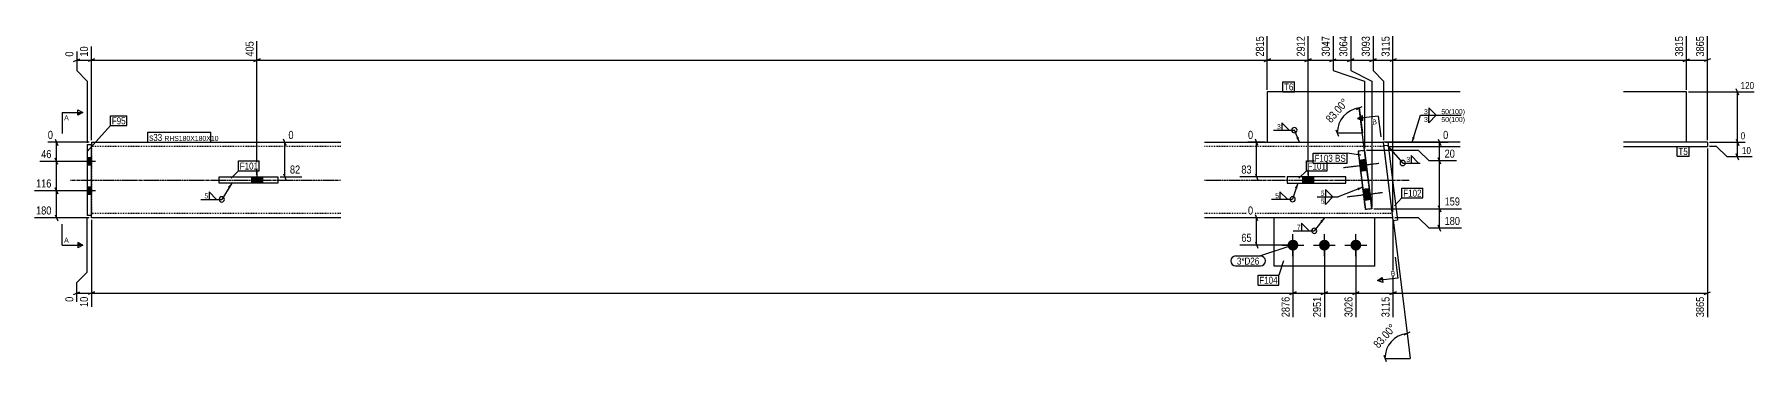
# Model space of a CAD drawing. Header units: millimetres. Extents: x 12 to 36661, y 8 to 829.
# Drawn here: x 12 to 4117, y 12 to 791 of the extents above; entities that cross this region are included whole.
import ezdxf

# ---------------------------------------------------------------- set-up
doc = ezdxf.new("R2010")
doc.units = ezdxf.units.MM
doc.linetypes.add('DXK_LINE_DOT2', pattern=[3.9198, 1.9599, -1.9599])
doc.linetypes.add('DXK_LINE_DOT3', pattern=[5.9187, 2.979, -0.9799, 0.9799, -0.9799])
for name, color, linetype in [('MÅLSÆTNING', 7, 'Continuous'), ('STÅL', 7, 'Continuous'), ('TEKST', 7, 'Continuous')]:
    doc.layers.add(name, color=color, linetype=linetype)
doc.styles.add('Arial', font='ARIAL.TTF', dxfattribs={"height": 0.2})
doc.styles.add('Arial Narrow', font='ARIALN.TTF', dxfattribs={"height": 0.2})

msp = doc.modelspace()

# ---------------------------------------------------------------- hatches: boundary and pattern name
at = {"layer": 'STÅL', "linetype": 'Continuous'}
for points in [[(147.5, 479.6), (147.5, 497.6), (137.5, 497.6), (137.5, 479.6)], [(147.5, 479.6), (147.5, 497.6), (137.5, 497.6), (137.5, 479.6)], [(3190.5, 467.1), (3187.3, 492.9), (3172.4, 491.1), (3175.6, 465.3)], [(555.5, 451.9), (529.5, 451.9), (529.5, 436.9), (555.5, 436.9)], [(3062.9, 451.8), (3036.9, 451.8), (3036.9, 436.8), (3062.9, 436.8)], [(147.5, 409.6), (147.5, 427.6), (137.5, 427.6), (137.5, 409.6)], [(147.5, 409.6), (147.5, 427.6), (137.5, 427.6), (137.5, 409.6)], [(3199, 397.6), (3195.9, 423.4), (3181, 421.6), (3184.1, 395.8)], [(3013.9, 302.3, -1), (3013.9, 276.3, -1)], [(3088.9, 302.3, -1), (3088.9, 276.3, -1)], [(3163.9, 302.3, -1), (3163.9, 276.3, -1)]]:
    msp.add_hatch(color=96, dxfattribs=at).paths.add_polyline_path(points)
at = {"layer": 'TEKST', "linetype": 'Continuous'}
for color, points in [(30, [(115, 599.2), (115, 605.5), (127.5, 605.5)]), (3, [(3027.3, 547.1), (3029.2, 534.3), (3021.5, 544.7)]), (3, [(3304.7, 545.4), (3298, 534.3), (3298.7, 547.2)]), (3, [(3247.1, 512.9), (3241.2, 524.3), (3251.8, 517)]), (3, [(473, 427.9), (482.2, 436.9), (478.3, 424.6)]), (3, [(3018.5, 425.9), (3025.3, 436.8), (3024.5, 424)]), (3, [(3167.5, 425.7), (3180.3, 427.4), (3169.8, 419.9)]), (3, [(3078.7, 346.5), (3088.9, 354.3), (3083.6, 342.6)]), (30, [(115, 289), (115, 295.2), (127.5, 289)])]:
    msp.add_hatch(color=color, dxfattribs=at).paths.add_polyline_path(points)

# ---------------------------------------------------------------- linework, layer by layer
at = {"layer": 'MÅLSÆTNING', "color": 7, "linetype": 'Continuous'}
for p, q in [((2952.5, 659.3), (2952.5, 787.1)), ((2952.5, 659.3), (2952.5, 787.1)), ((3049.9, 456.8), (3049.9, 787.1)), ((3049.9, 456.8), (3049.9, 787.1)), ((3109.7, 787.1), (3109.7, 704.9)), ((3151.7, 787.1), (3151.7, 704.9)), ((3151.7, 787.1), (3151.7, 704.9)), ((3205.1, 787.1), (3205.1, 704.9)), ((3252.2, 367.5), (3252.2, 787.1)), ((3252.2, 367.5), (3252.2, 787.1)), ((3952.5, 659.3), (3952.5, 787.1)), ((4002.5, 539.3), (4002.5, 787.1)), ((112.5, 750.5), (112.5, 704.9)), ((147.5, 539.3), (147.5, 762.7)), ((147.5, 539.3), (147.5, 762.7)), ((542.5, 456.9), (542.5, 774.9)), ((542.5, 456.9), (542.5, 774.9)), ((105, 726.9), (120, 732.9)), ((112.5, 729.9), (147.5, 729.9)), ((112.5, 704.9), (137.5, 679.9)), ((155, 732.9), (140, 726.9)), ((155, 732.9), (140, 726.9)), ((147.5, 729.9), (542.5, 729.9)), ((550, 732.9), (535, 726.9)), ((535, 726.9), (550, 732.9)), ((542.5, 729.9), (2952.5, 729.9)), ((2960, 732.9), (2945, 726.9)), ((2945, 726.9), (2960, 732.9)), ((2952.5, 729.9), (3049.9, 729.9)), ((3057.4, 732.9), (3042.4, 726.9)), ((3102.2, 726.9), (3117.2, 732.9)), ((3109.7, 729.9), (3151.7, 729.9)), ((3109.7, 704.9), (3184.7, 679.9)), ((3109.7, 704.9), (3184.7, 679.9)), ((3144.2, 726.9), (3159.2, 732.9)), ((3151.7, 704.9), (3201.7, 679.9)), ((3151.7, 704.9), (3201.7, 679.9)), ((3197.6, 726.9), (3212.6, 732.9)), ((3205.1, 729.9), (3252.2, 729.9)), ((3205.1, 704.9), (3230.1, 679.9)), ((3205.1, 704.9), (3230.1, 679.9)), ((3259.7, 732.9), (3244.7, 726.9)), ((3259.7, 732.9), (3244.7, 726.9)), ((3945, 726.9), (3960, 732.9)), ((3952.5, 729.9), (4002.5, 729.9)), ((4010, 732.9), (3995, 726.9)), ((137.5, 679.9), (137.5, 533.3)), ((3184.7, 679.9), (3184.7, 519.7)), ((3184.7, 679.9), (3184.7, 519.7)), ((3201.7, 679.9), (3201.7, 380.8)), ((3201.7, 679.9), (3201.7, 380.8)), ((3230.1, 679.9), (3230.1, 539.3)), ((3230.1, 679.9), (3230.1, 539.3)), ((4077.5, 646.8), (4071.5, 661.8)), ((3165.1, 612.1), (3179.3, 619.8)), ((3192.6, 450.2), (3172.2, 616)), ((3172.2, 616), (3179.5, 556.4)), ((3957.5, 654.3), (4114, 654.3)), ((4074.5, 534.3), (4074.5, 654.3)), ((142.5, 534.3), (43.7, 534.3)), ((61.3, 541.8), (67.3, 526.8)), ((64.3, 488.6), (64.3, 534.3)), ((585.6, 534.3), (629.8, 534.3)), ((612.1, 526.8), (606.1, 541.8)), ((609.1, 451.9), (609.1, 534.3)), ((2947.5, 534.3), (2906.6, 534.3)), ((2930.3, 526.8), (2924.3, 541.8)), ((2927.3, 451.8), (2927.3, 534.3)), ((3116.5, 563.9), (3122.5, 548.9)), ((3119.5, 556.4), (3179.5, 556.4)), ((3235.1, 534.3), (3384.3, 534.3)), ((3360.6, 541.8), (3366.6, 526.8)), ((3363.6, 489.7), (3363.6, 534.3)), ((4007.5, 534.3), (4092.6, 534.3)), ((4007.5, 534.3), (4092.6, 534.3)), ((4071.5, 541.8), (4077.5, 526.8)), ((4071.5, 541.8), (4077.5, 526.8)), ((4074.5, 499.3), (4074.5, 534.3)), ((67.3, 481.1), (61.3, 496.1)), ((67.3, 481.1), (61.3, 496.1)), ((3313.6, 514.7), (3189.7, 514.7)), ((3313.6, 514.7), (3189.7, 514.7)), ((3338.6, 489.7), (3313.6, 514.7)), ((3338.6, 489.7), (3313.6, 514.7)), ((3366.6, 482.2), (3360.6, 497.2)), ((3366.6, 482.2), (3360.6, 497.2)), ((4002.5, 519.3), (4002.5, 117.6)), ((4024.5, 524.3), (4007.5, 524.3)), ((4049.5, 499.3), (4024.5, 524.3)), ((4109.7, 499.3), (4049.5, 499.3)), ((4077.5, 491.8), (4071.5, 506.8)), ((132.5, 488.6), (24.2, 488.6)), ((132.5, 488.6), (24.2, 488.6)), ((597.5, 451.9), (649.2, 451.9)), ((606.1, 459.4), (612.1, 444.4)), ((2994.9, 451.8), (2887.2, 451.8)), ((2924.3, 459.3), (2930.3, 444.3)), ((3403.7, 489.7), (3338.6, 489.7)), ((3403.7, 489.7), (3338.6, 489.7)), ((132.5, 418.6), (12, 418.6)), ((67.3, 411.1), (61.3, 426.1)), ((64.3, 354.3), (64.3, 418.6)), ((3206.7, 375.8), (3415.9, 375.8)), ((3360.6, 383.3), (3366.6, 368.3)), ((3363.6, 329.3), (3363.6, 375.8)), ((142.5, 354.3), (12, 354.3)), ((61.3, 361.8), (67.3, 346.8)), ((137.5, 224.9), (137.5, 355.3)), ((147.5, 349.3), (147.5, 142)), ((147.5, 349.3), (147.5, 142)), ((2963.9, 354.3), (2906.6, 354.3)), ((2930.3, 346.8), (2924.3, 361.8)), ((2927.3, 289.3), (2927.3, 354.3)), ((3252.8, 349.4), (3286, 79.1)), ((3313.6, 354.3), (3257.2, 354.3)), ((3338.6, 329.3), (3313.6, 354.3)), ((3415.9, 329.3), (3338.6, 329.3)), ((3366.6, 321.8), (3360.6, 336.8)), ((3008.9, 289.3), (2887.2, 289.3)), ((2924.3, 296.8), (2930.3, 281.8)), ((3013.9, 284.3), (3013.9, 117.6)), ((3088.9, 284.3), (3088.9, 117.6)), ((3088.9, 284.3), (3088.9, 117.6)), ((3163.9, 284.3), (3163.9, 117.6)), ((3163.9, 284.3), (3163.9, 117.6)), ((112.5, 199.9), (137.5, 224.9)), ((105, 171.9), (120, 177.9)), ((112.5, 154.2), (112.5, 199.9)), ((112.5, 174.9), (147.5, 174.9)), ((155, 177.9), (140, 171.9)), ((155, 177.9), (140, 171.9)), ((147.5, 174.9), (3013.9, 174.9)), ((3006.4, 171.9), (3021.4, 177.9)), ((3096.4, 177.9), (3081.4, 171.9)), ((3081.4, 171.9), (3096.4, 177.9)), ((3088.9, 174.9), (3163.9, 174.9)), ((3171.4, 177.9), (3156.4, 171.9)), ((3156.4, 171.9), (3171.4, 177.9)), ((3163.9, 174.9), (3252.2, 174.9)), ((3259.7, 177.9), (3244.7, 171.9)), ((3244.7, 171.9), (3259.7, 177.9)), ((3252.2, 174.9), (4002.5, 174.9)), ((3995, 171.9), (4010, 177.9)), ((3278.9, 75.2), (3293.1, 82.9)), ((3286, 79.1), (3293.3, 19.5)), ((3230.3, 27), (3236.3, 12)), ((3233.3, 19.5), (3293.3, 19.5))]:
    msp.add_line(p, q, dxfattribs=at)
for centre in [(3179.5, 556.4), (3293.3, 19.5)]:
    msp.add_arc(centre, 60, 97, 180, dxfattribs=at)
at = {"layer": 'STÅL', "color": 2, "linetype": 'Continuous'}
for p, q in [((3413, 654.3), (2952.5, 654.3)), ((2952.5, 654.3), (2952.5, 534.3)), ((3952.5, 654.3), (3802.5, 654.3)), ((3952.5, 534.3), (3952.5, 654.3)), ((147.5, 534.3), (742.5, 534.3)), ((147.5, 534.3), (147.5, 528.3)), ((2802.5, 534.3), (3230.1, 534.3)), ((3241.2, 534.3), (3230.1, 534.3)), ((3251.3, 361.5), (3230.1, 534.3)), ((3413, 534.3), (3241.2, 534.3)), ((3241.2, 534.3), (3241.2, 526.1)), ((4002.5, 534.3), (3802.5, 534.3)), ((4002.5, 534.3), (4002.5, 524.3)), ((147.5, 528.3), (137.5, 528.3)), ((137.5, 528.3), (137.5, 360.3)), ((147.5, 360.3), (147.5, 528.3)), ((3184.7, 514.7), (3169.8, 512.9)), ((3169.8, 512.9), (3186.8, 373.9)), ((3184.7, 514.7), (3201.7, 375.8)), ((3231.1, 526.4), (3241, 527.6)), ((3241, 527.6), (3263, 348.6)), ((3241.4, 524.3), (3413, 524.3)), ((3802.5, 524.3), (4002.5, 524.3)), ((452.5, 451.9), (592.5, 451.9)), ((452.5, 436.9), (452.5, 451.9)), ((592.5, 451.9), (592.5, 436.9)), ((3139.9, 451.8), (2999.9, 451.8)), ((2999.9, 451.8), (2999.9, 436.8)), ((3139.9, 436.8), (3139.9, 451.8)), ((592.5, 436.9), (452.5, 436.9)), ((2999.9, 436.8), (3139.9, 436.8)), ((3201.7, 375.8), (3186.8, 373.9)), ((137.5, 360.3), (147.5, 360.3)), ((147.5, 354.3), (147.5, 360.3)), ((742.5, 354.3), (147.5, 354.3)), ((3252.2, 354.3), (2802.5, 354.3)), ((2968.9, 239.3), (2968.9, 354.3)), ((3208.9, 239.3), (3208.9, 354.3)), ((3253.1, 347.4), (3251.3, 361.5)), ((3263, 348.6), (3253.1, 347.4)), ((3208.9, 239.3), (2968.9, 239.3))]:
    msp.add_line(p, q, dxfattribs=at)
at = {"layer": 'STÅL', "color": 7, "linetype": 'DXK_LINE_DOT2'}
for p, q in [((2952.5, 534.3), (3230.1, 534.3)), ((3413, 534.3), (3241.2, 534.3)), ((3952.5, 534.3), (3802.5, 534.3)), ((147.5, 528.3), (147.5, 379.3)), ((742.5, 524.3), (147.5, 524.3)), ((3231.3, 524.3), (2802.5, 524.3)), ((3184.7, 514.7), (3169.8, 512.9)), ((3186.8, 373.9), (3169.8, 512.9)), ((3201.7, 375.8), (3184.7, 514.7)), ((3251.3, 361.5), (3231.1, 526.4)), ((3241.2, 524.3), (3241.2, 526.1)), ((3241.2, 524.3), (3241.4, 524.3)), ((147.5, 379.3), (147.5, 360.3)), ((3201.7, 375.8), (3186.8, 373.9)), ((742.5, 364.3), (147.5, 364.3)), ((3251, 364.3), (2802.5, 364.3)), ((3208.9, 354.3), (2968.9, 354.3)), ((3252, 356.2), (3251.3, 361.5)), ((3252.2, 354.3), (3252, 356.2))]:
    msp.add_line(p, q, dxfattribs=at)
at = {"layer": 'STÅL', "color": 96, "linetype": 'Continuous'}
for p, q in [((147.5, 497.6), (137.5, 497.6)), ((147.5, 497.6), (137.5, 497.6)), ((3187.3, 492.9), (3172.4, 491.1)), ((157.5, 488.6), (92.5, 488.6)), ((157.5, 488.6), (92.5, 488.6)), ((147.5, 479.6), (137.5, 479.6)), ((147.5, 479.6), (137.5, 479.6)), ((529.5, 451.9), (529.5, 436.9)), ((542.5, 466.9), (542.5, 436.9)), ((555.5, 451.9), (555.5, 436.9)), ((3036.9, 451.8), (3036.9, 436.8)), ((3049.9, 466.8), (3049.9, 436.8)), ((3062.9, 451.8), (3062.9, 436.8)), ((3218.7, 483.6), (3134.3, 473.3)), ((3190.5, 467.1), (3175.6, 465.3)), ((157.5, 418.6), (92.5, 418.6)), ((157.5, 418.6), (92.5, 418.6)), ((147.5, 427.6), (137.5, 427.6)), ((147.5, 427.6), (137.5, 427.6)), ((3227.2, 414.2), (3142.9, 403.8)), ((3195.9, 423.4), (3181, 421.6)), ((147.5, 409.6), (137.5, 409.6)), ((147.5, 409.6), (137.5, 409.6)), ((3199, 397.6), (3184.1, 395.8)), ((2987.9, 289.3), (3039.9, 289.3)), ((3013.9, 263.3), (3013.9, 315.3)), ((3062.9, 289.3), (3114.9, 289.3)), ((3088.9, 263.3), (3088.9, 315.3)), ((3137.9, 289.3), (3189.9, 289.3)), ((3163.9, 263.3), (3163.9, 315.3))]:
    msp.add_line(p, q, dxfattribs=at)
at = {"layer": 'STÅL', "color": 96, "linetype": 'DXK_LINE_DOT2'}
for p, q in [((3187.3, 492.9), (3172.4, 491.1)), ((3218.7, 483.6), (3134.3, 473.3)), ((3190.5, 467.1), (3175.6, 465.3)), ((3227.2, 414.2), (3142.9, 403.8)), ((3195.9, 423.4), (3181, 421.6)), ((3199, 397.6), (3184.1, 395.8))]:
    msp.add_line(p, q, dxfattribs=at)
at = {"layer": 'STÅL', "color": 7, "linetype": 'DXK_LINE_DOT3'}
for p, q in [((97.5, 444.3), (742.5, 444.3)), ((2802.5, 444.3), (3291.2, 444.3))]:
    msp.add_line(p, q, dxfattribs=at)
at = {"layer": 'TEKST', "color": 30, "linetype": 'Continuous'}
for p, q in [((115, 599.2), (115, 611.7)), ((115, 611.7), (127.5, 605.5)), ((127.5, 605.5), (115, 599.2)), ((3180.9, 586), (3179.4, 598.4)), ((127.5, 289), (115, 295.2)), ((115, 295.2), (115, 282.7)), ((127.5, 289), (115, 282.7))]:
    msp.add_line(p, q, dxfattribs=at)
at = {"layer": 'TEKST', "color": 3, "linetype": 'Continuous'}
for p, q in [((3029.2, 534.3), (3017.3, 563.1)), ((482.2, 436.9), (458.6, 398.2)), ((3025.3, 436.8), (3013.1, 398.6)), ((3180.3, 427.4), (3121.5, 404.3)), ((3088.9, 354.3), (3064.6, 323.5))]:
    msp.add_line(p, q, dxfattribs=at)
for centre, start, end in [((3017.3, 563.1), 90, 270), ((3017.3, 563.1), 270, 90), ((458.6, 398.2), 90, 270), ((458.6, 398.2), 270, 90), ((3013.1, 398.6), 90, 270), ((3013.1, 398.6), 270, 90), ((3064.6, 323.5), 90, 270), ((3064.6, 323.5), 270, 90)]:
    msp.add_arc(centre, 6.25, start, end, dxfattribs=at)

# ---------------------------------------------------------------- wipeouts: each hides what was drawn before it
at = {"color": 0, "linetype": 'Continuous'}
for points in [[(93.6, 586.7), (93.6, 599.2), (82.5, 599.2), (82.5, 586.7)], [(93.6, 295.2), (93.6, 307.7), (82.5, 307.7), (82.5, 295.2)]]:
    msp.add_wipeout(points, dxfattribs=at).dxf.layer = 'TEKST'
at = {"color": 0}
for points in [[(229.2, 577), (229.2, 594.5), (196.2, 594.5), (196.2, 577)], [(2984.5, 564.6), (2984.5, 579.1), (2974.9, 579.1), (2974.9, 564.6)], [(3335.2, 600.3), (3335.2, 614.8), (3325.5, 614.8), (3325.5, 600.3)], [(425.8, 399.7), (425.8, 414.2), (416.2, 414.2), (416.2, 399.7)], [(2980.3, 400.1), (2980.3, 414.6), (2970.7, 414.6), (2970.7, 400.1)], [(2933.5, 242.9), (2933.5, 260.4), (2880.2, 260.4), (2880.2, 242.9)], [(2977.2, 197.3), (2977.2, 214.8), (2933.5, 214.8), (2933.5, 197.3)]]:
    msp.add_wipeout(points, dxfattribs=at).dxf.layer = 'TEKST'

# ---------------------------------------------------------------- next in the draw order: linework, layer by layer
at = {"layer": 'TEKST', "color": 3, "linetype": 'Continuous'}
for p, q in [((3355.6, 598.8), (3337.7, 616.7)), ((3337.7, 616.7), (3337.7, 598.8)), ((3004.9, 563.1), (2987.1, 581)), ((2987.1, 581), (2987.1, 563.1)), ((3337.7, 598.8), (3355.6, 598.8)), ((2967.2, 563.1), (3017.3, 563.1)), ((2987.1, 563.1), (3004.9, 563.1)), ((446.3, 398.2), (428.4, 416)), ((428.4, 416), (428.4, 398.2)), ((3000.8, 398.6), (2982.9, 416.5)), ((2982.9, 416.5), (2982.9, 398.6)), ((408.5, 398.2), (458.6, 398.2)), ((428.4, 398.2), (446.3, 398.2)), ((2963, 398.6), (3013.1, 398.6)), ((2982.9, 398.6), (3000.8, 398.6))]:
    msp.add_line(p, q, dxfattribs=at)
at = {"layer": 'TEKST', "color": 7, "linetype": 'Continuous'}
for p, q in [((77.5, 605.5), (127.5, 605.5)), ((77.5, 289), (77.5, 339)), ((77.5, 289), (127.5, 289))]:
    msp.add_line(p, q, dxfattribs=at)

# ---------------------------------------------------------------- next in the draw order: texts
at = {"layer": 'TEKST', "color": 3, "linetype": 'Continuous', "style": 'Arial'}
for p in [(82.5, 586.7), (82.5, 295.2)]:
    msp.add_text('A', height=11.9, dxfattribs=at).set_placement(p)
at = {"layer": 'TEKST', "color": 3, "style": 'Arial Narrow'}
for s, p in [('3', (2975.9, 565.6)), ('5', (417.2, 400.7)), ('5', (2971.7, 401.1))]:
    msp.add_text(s, height=11.9, dxfattribs=at).set_placement(p)

# ---------------------------------------------------------------- next in the draw order: wipeouts: each hides what was drawn before it
at = {"color": 0, "linetype": 'Continuous'}
for points, layer in [([(2948.5, 791.1), (2920.5, 791.1), (2920.5, 734.4), (2948.5, 734.4)], 'MÅLSÆTNING'), ([(3998.5, 791.1), (3970.5, 791.1), (3970.5, 734.4), (3998.5, 734.4)], 'MÅLSÆTNING'), ([(143.5, 766.7), (115.5, 766.7), (115.5, 734.4), (143.5, 734.4)], 'MÅLSÆTNING'), ([(538.5, 778.9), (510.5, 778.9), (510.5, 734.4), (538.5, 734.4)], 'MÅLSÆTNING'), ([(4117.5, 657.8), (4117.5, 682.3), (4078.5, 682.3), (4078.5, 657.8)], 'MÅLSÆTNING'), ([(59.8, 538.3), (59.8, 566.3), (39.7, 566.3), (39.7, 538.3)], 'MÅLSÆTNING'), ([(633.8, 538.3), (633.8, 566.3), (613.6, 566.3), (613.6, 538.3)], 'MÅLSÆTNING'), ([(2922.8, 538.3), (2922.8, 566.3), (2902.6, 566.3), (2902.6, 538.3)], 'MÅLSÆTNING'), ([(3388.3, 538.3), (3388.3, 566.3), (3368.1, 566.3), (3368.1, 538.3)], 'MÅLSÆTNING'), ([(4096.1, 537.8), (4096.1, 562.3), (4078.5, 562.3), (4078.5, 537.8)], 'MÅLSÆTNING'), ([(649.6, 455.9), (649.6, 483.9), (617.2, 483.9), (617.2, 455.9)], 'MÅLSÆTNING'), ([(2919.2, 455.8), (2919.2, 483.8), (2886.8, 483.8), (2886.8, 455.8)], 'MÅLSÆTNING'), ([(56.2, 422.6), (56.2, 450.6), (11.6, 450.6), (11.6, 422.6)], 'MÅLSÆTNING'), ([(56.2, 358.3), (56.2, 386.3), (11.6, 386.3), (11.6, 358.3)], 'MÅLSÆTNING'), ([(2922.8, 358.3), (2922.8, 386.3), (2902.6, 386.3), (2902.6, 358.3)], 'MÅLSÆTNING'), ([(3416.3, 379.8), (3416.3, 407.8), (3371.7, 407.8), (3371.7, 379.8)], 'MÅLSÆTNING'), ([(2919.2, 293.3), (2919.2, 321.3), (2886.8, 321.3), (2886.8, 293.3)], 'MÅLSÆTNING'), ([(143.5, 170.4), (115.5, 170.4), (115.5, 138), (143.5, 138)], 'MÅLSÆTNING'), ([(3009.9, 170.4), (2981.9, 170.4), (2981.9, 113.6), (3009.9, 113.6)], 'MÅLSÆTNING'), ([(3159.9, 170.4), (3131.9, 170.4), (3131.9, 113.6), (3159.9, 113.6)], 'MÅLSÆTNING'), ([(3998.5, 170.4), (3970.5, 170.4), (3970.5, 113.6), (3998.5, 113.6)], 'MÅLSÆTNING'), ([(3214.7, 577.5), (3213.2, 590), (3202.2, 588.6), (3203.7, 576.2)], 'TEKST')]:
    msp.add_wipeout(points, dxfattribs=at).dxf.layer = layer
at = {"color": 0}
for points, layer in [([(3153.5, 628.5), (3132.6, 647.1), (3083.8, 592), (3104.8, 573.4)], 'MÅLSÆTNING'), ([(3267.3, 91.6), (3246.3, 110.2), (3197.6, 55.1), (3218.6, 36.5)], 'MÅLSÆTNING'), ([(3014.8, 657.8), (3014.8, 675.3), (2992.5, 675.3), (2992.5, 657.8)], 'TEKST'), ([(229.2, 577), (229.2, 594.5), (196.2, 594.5), (196.2, 577)], 'TEKST'), ([(316.4, 537.5), (316.4, 555), (285.5, 555), (285.5, 537.5)], 'TEKST'), ([(3293.1, 486.4), (3293.1, 500.9), (3283.5, 500.9), (3283.5, 486.4)], 'TEKST'), ([(3955.7, 503.9), (3955.7, 521.4), (3933.4, 521.4), (3933.4, 503.9)], 'TEKST'), ([(545.1, 469.3), (545.1, 486.8), (501.4, 486.8), (501.4, 469.3)], 'TEKST'), ([(3092.6, 469.2), (3092.6, 486.7), (3048.9, 486.7), (3048.9, 469.2)], 'TEKST'), ([(3088.7, 405.8), (3088.7, 420.3), (3079.1, 420.3), (3079.1, 405.8)], 'TEKST'), ([(3320.6, 404.7), (3320.6, 422.2), (3276.9, 422.2), (3276.9, 404.7)], 'TEKST'), ([(3031.8, 325), (3031.8, 339.5), (3022.2, 339.5), (3022.2, 325)], 'TEKST'), ([(2933.5, 242.9), (2933.5, 260.4), (2880.2, 260.4), (2880.2, 242.9)], 'TEKST'), ([(2977.2, 197.3), (2977.2, 214.8), (2933.5, 214.8), (2933.5, 197.3)], 'TEKST')]:
    msp.add_wipeout(points, dxfattribs=at).dxf.layer = layer

# ---------------------------------------------------------------- next in the draw order: hatches: boundary and pattern name
at = {"layer": 'TEKST', "linetype": 'Continuous'}
msp.add_hatch(color=30, dxfattribs=at).paths.add_polyline_path([(3180.2, 592.2), (3180.9, 586), (3167.8, 590.7)])

# ---------------------------------------------------------------- next in the draw order: linework, layer by layer
at = {"layer": 'MÅLSÆTNING', "color": 7, "linetype": 'Continuous'}
for p, q in [((3952.5, 659.3), (3952.5, 787.1)), ((3252.2, 729.9), (3952.5, 729.9)), ((3945, 726.9), (3960, 732.9)), ((64.3, 418.6), (64.3, 488.6)), ((132.5, 418.6), (12, 418.6)), ((61.3, 426.1), (67.3, 411.1)), ((3252.2, 349.3), (3252.2, 117.6)), ((3252.2, 349.3), (3252.2, 117.6)), ((3013.9, 284.3), (3013.9, 117.6)), ((3021.4, 177.9), (3006.4, 171.9)), ((3013.9, 174.9), (3088.9, 174.9))]:
    msp.add_line(p, q, dxfattribs=at)
at = {"layer": 'TEKST', "color": 7, "linetype": 'Continuous'}
for p, q in [((77.5, 605.5), (77.5, 555.5)), ((193.2, 597.5), (232.2, 597.5)), ((193.2, 574), (193.2, 597.5)), ((232.2, 574), (232.2, 597.5)), ((3217.4, 596.8), (3167.8, 590.7)), ((3217.4, 596.8), (3223.5, 547.1)), ((137.5, 512), (193.2, 574)), ((193.2, 574), (232.2, 574)), ((3013.9, 289.3), (2936.5, 263.4)), ((2877.2, 263.4), (2936.5, 263.4)), ((2991.5, 251.6), (2980.2, 217.8)), ((2877.2, 239.9), (2936.5, 239.9)), ((2930.5, 217.8), (2980.2, 217.8)), ((2930.5, 194.3), (2930.5, 217.8)), ((2980.2, 194.3), (2980.2, 217.8)), ((2930.5, 194.3), (2980.2, 194.3))]:
    msp.add_line(p, q, dxfattribs=at)
at = {"layer": 'TEKST', "color": 30, "linetype": 'Continuous'}
for q in [(3179.4, 598.4), (3180.9, 586)]:
    msp.add_line((3167.8, 590.7), q, dxfattribs=at)
at = {"layer": 'TEKST', "color": 3, "linetype": 'Continuous'}
for p, q in [((3241.2, 524.3), (3275.7, 484.9)), ((3313.5, 484.9), (3295.7, 502.8)), ((3295.7, 502.8), (3295.7, 484.9)), ((3275.7, 484.9), (3317.1, 484.9)), ((3295.7, 484.9), (3313.5, 484.9)), ((3109.2, 404.3), (3091.3, 422.1)), ((3091.3, 422.1), (3091.3, 404.3)), ((3091.3, 404.3), (3109.2, 404.3)), ((3052.3, 323.5), (3034.4, 341.4)), ((3034.4, 341.4), (3034.4, 323.5)), ((3014.5, 323.5), (3064.6, 323.5)), ((3034.4, 323.5), (3052.3, 323.5))]:
    msp.add_line(p, q, dxfattribs=at)
for start, end in [(90, 270), (270, 90)]:
    msp.add_arc((3275.7, 484.9), 6.25, start, end, dxfattribs=at)
at = {"layer": 'TEKST', "color": 7, "linetype": 'Continuous'}
for centre, start, end in [((2877.2, 251.7), 90, 270), ((2936.5, 251.7), 270, 90)]:
    msp.add_arc(centre, 11.7, start, end, dxfattribs=at)

# ---------------------------------------------------------------- next in the draw order: texts
at = {"layer": 'MÅLSÆTNING', "color": 3, "linetype": 'Continuous', "style": 'Arial Narrow'}
for s, p in [('2815', (2944.5, 738.4)), ('3865', (3994.5, 738.4)), ('405', (534.5, 738.4)), ('2876', (3005.9, 117.6)), ('3026', (3155.9, 117.6)), ('3865', (3994.5, 117.6))]:
    msp.add_text(s, height=19.09, rotation=90.0002, dxfattribs=at).set_placement(p)
for s, height, p in [('120', 16.7, (4082, 661.3)), ('0', 19.1, (43.7, 542.3)), ('0', 19.1, (617.6, 542.3)), ('0', 19.1, (2906.6, 542.3)), ('0', 19.1, (3372.1, 542.3)), ('82', 19.09, (621.2, 459.9)), ('83', 19.09, (2890.8, 459.8)), ('116', 19.09, (15.6, 426.6)), ('180', 19.09, (15.6, 362.3)), ('0', 19.1, (2906.6, 362.3)), ('159', 19.09, (3375.7, 383.8)), ('65', 19.09, (2890.8, 297.3))]:
    msp.add_text(s, height=height, dxfattribs=at).set_placement(p)
at = {"layer": 'MÅLSÆTNING', "color": 3, "style": 'Arial Narrow'}
for p in [(3104.5, 579.1), (3218.2, 42.2)]:
    msp.add_text('83.00°', height=19.09, rotation=48.5009, dxfattribs=at).set_placement(p)
at = {"layer": 'TEKST', "color": 3, "style": 'Arial Narrow'}
for s, height, p in [('F95', 16.7, (196.2, 577)), ('3', 11.9, (3284.5, 487.4)), ('7', 11.9, (3023.2, 326)), ('3*D26', 16.7, (2880.2, 242.9)), ('F104', 16.7, (2933.5, 197.3))]:
    msp.add_text(s, height=height, dxfattribs=at).set_placement(p)
at = {"layer": 'TEKST', "color": 3, "linetype": 'Continuous', "style": 'Arial'}
msp.add_text('B', height=11.9, rotation=7.0015, dxfattribs=at).set_placement((3203.7, 576.2))

# ---------------------------------------------------------------- next in the draw order: wipeouts: each hides what was drawn before it
at = {"color": 0, "linetype": 'Continuous'}
for points, layer in [([(108.5, 754.5), (80.5, 754.5), (80.5, 734.4), (108.5, 734.4)], 'MÅLSÆTNING'), ([(4110, 502.8), (4110, 527.3), (4081.6, 527.3), (4081.6, 502.8)], 'MÅLSÆTNING'), ([(3416.3, 333.3), (3416.3, 361.3), (3371.7, 361.3), (3371.7, 333.3)], 'MÅLSÆTNING'), ([(108.5, 170.4), (80.5, 170.4), (80.5, 150.2), (108.5, 150.2)], 'MÅLSÆTNING'), ([(3335.2, 581.6), (3335.2, 596.1), (3325.5, 596.1), (3325.5, 581.6)], 'TEKST'), ([(3416.1, 600.3), (3416.1, 614.8), (3366.9, 614.8), (3366.9, 600.3)], 'TEKST')]:
    msp.add_wipeout(points, dxfattribs=at).dxf.layer = layer
at = {"color": 0}
for points in [[(3014.8, 657.8), (3014.8, 675.3), (2992.5, 675.3), (2992.5, 657.8)], [(316.4, 537.5), (316.4, 555), (285.5, 555), (285.5, 537.5)], [(3955.7, 503.9), (3955.7, 521.4), (3933.4, 521.4), (3933.4, 503.9)], [(545.1, 469.3), (545.1, 486.8), (501.4, 486.8), (501.4, 469.3)], [(3092.6, 469.2), (3092.6, 486.7), (3048.9, 486.7), (3048.9, 469.2)], [(3320.6, 404.7), (3320.6, 422.2), (3276.9, 422.2), (3276.9, 404.7)]]:
    msp.add_wipeout(points, dxfattribs=at).dxf.layer = 'TEKST'

# ---------------------------------------------------------------- next in the draw order: linework, layer by layer
at = {"layer": 'MÅLSÆTNING', "color": 7, "linetype": 'Continuous'}
for p, q in [((3363.6, 375.8), (3363.6, 489.7)), ((3206.7, 375.8), (3415.9, 375.8)), ((3360.6, 383.3), (3366.6, 368.3))]:
    msp.add_line(p, q, dxfattribs=at)
at = {"layer": 'TEKST', "color": 7, "linetype": 'Continuous'}
for p, q in [((2989.5, 678.3), (3017.8, 678.3)), ((2989.5, 654.8), (2989.5, 678.3)), ((3017.8, 654.8), (3017.8, 678.3)), ((2989.5, 654.8), (3017.8, 654.8)), ((282.5, 534.5), (282.5, 558)), ((3930.4, 524.4), (3958.7, 524.4)), ((3930.4, 500.9), (3930.4, 524.4)), ((3930.4, 500.9), (3958.7, 500.9)), ((3958.7, 500.9), (3958.7, 524.4)), ((480.8, 448.6), (498.4, 466.3)), ((498.4, 489.8), (548.1, 489.8)), ((498.4, 466.3), (498.4, 489.8)), ((498.4, 466.3), (548.1, 466.3)), ((548.1, 466.3), (548.1, 489.8)), ((3028.2, 448.5), (3045.9, 466.2)), ((3045.9, 489.7), (3095.6, 489.7)), ((3045.9, 466.2), (3045.9, 489.7)), ((3045.9, 466.2), (3095.6, 466.2)), ((3095.6, 466.2), (3095.6, 489.7)), ((3273.9, 425.2), (3323.6, 425.2)), ((3273.9, 401.7), (3273.9, 425.2)), ((3323.6, 401.7), (3323.6, 425.2)), ((3255.9, 382.5), (3273.9, 401.7)), ((3273.9, 401.7), (3323.6, 401.7))]:
    msp.add_line(p, q, dxfattribs=at)
at = {"layer": 'TEKST', "color": 3, "linetype": 'Continuous'}
for p, q in [((3298, 534.3), (3317.8, 598.8)), ((3337.7, 598.8), (3355.6, 598.8)), ((3355.6, 598.8), (3337.7, 581)), ((3337.7, 581), (3337.7, 598.8))]:
    msp.add_line(p, q, dxfattribs=at)

# ---------------------------------------------------------------- next in the draw order: texts
at = {"layer": 'MÅLSÆTNING', "color": 3, "linetype": 'Continuous', "style": 'Arial Narrow'}
for s, height, p in [('0', 19.1, (104.5, 738.4)), ('10', 19.09, (139.5, 738.4)), ('0', 19.1, (104.5, 154.2)), ('10', 19.09, (139.5, 142))]:
    msp.add_text(s, height=height, rotation=90.0002, dxfattribs=at).set_placement(p)
for s, height, p in [('0', 16.7, (4082, 541.3)), ('10', 16.7, (4085.1, 506.3)), ('180', 19.09, (3375.7, 337.3))]:
    msp.add_text(s, height=height, dxfattribs=at).set_placement(p)
at = {"layer": 'TEKST', "color": 3, "style": 'Arial Narrow'}
for s, height, p in [('T6', 16.7, (2992.5, 657.8)), ('3', 11.9, (3326.5, 601.3)), ('T5', 16.7, (3933.4, 503.9)), ('F101', 16.7, (501.4, 469.3)), ('F101', 16.7, (3048.9, 469.2)), ('F102', 16.7, (3276.9, 404.7))]:
    msp.add_text(s, height=height, dxfattribs=at).set_placement(p)
at = {"layer": 'TEKST', "color": 3, "linetype": 'Continuous', "style": 'Arial Narrow'}
msp.add_text('3', height=11.9, dxfattribs=at).set_placement((3326.5, 582.6))

# ---------------------------------------------------------------- next in the draw order: wipeouts: each hides what was drawn before it
at = {"color": 0, "linetype": 'Continuous'}
for points, layer in [([(3248.2, 791.1), (3220.2, 791.1), (3220.2, 734.4), (3248.2, 734.4)], 'MÅLSÆTNING'), ([(3948.5, 791.1), (3920.5, 791.1), (3920.5, 734.4), (3948.5, 734.4)], 'MÅLSÆTNING'), ([(56.2, 492.6), (56.2, 520.6), (23.8, 520.6), (23.8, 492.6)], 'MÅLSÆTNING'), ([(3084.9, 170.4), (3056.9, 170.4), (3056.9, 113.6), (3084.9, 113.6)], 'MÅLSÆTNING'), ([(3248.2, 170.4), (3220.2, 170.4), (3220.2, 113.6), (3248.2, 113.6)], 'MÅLSÆTNING'), ([(3088.7, 387), (3088.7, 401.5), (3079.1, 401.5), (3079.1, 387)], 'TEKST'), ([(3259.1, 216.5), (3257.5, 228.9), (3246.5, 227.5), (3248, 215.1)], 'TEKST')]:
    msp.add_wipeout(points, dxfattribs=at).dxf.layer = layer
at = {"color": 0}
msp.add_wipeout([(429.7, 537.5), (429.7, 550), (321.6, 550), (321.6, 537.5)], dxfattribs=at).dxf.layer = 'TEKST'

# ---------------------------------------------------------------- next in the draw order: hatches: boundary and pattern name
at = {"layer": 'TEKST', "linetype": 'Continuous'}
msp.add_hatch(color=30, dxfattribs=at).paths.add_polyline_path([(3226.8, 212.5), (3227.6, 206.3), (3215.2, 204.8)])

# ---------------------------------------------------------------- next in the draw order: linework, layer by layer
at = {"layer": 'MÅLSÆTNING', "color": 7, "linetype": 'Continuous'}
for p, q in [((3205.1, 787.1), (3205.1, 704.9)), ((3151.7, 729.9), (3205.1, 729.9)), ((3212.6, 732.9), (3197.6, 726.9))]:
    msp.add_line(p, q, dxfattribs=at)
at = {"layer": 'TEKST', "color": 3, "linetype": 'Continuous'}
for p, q in [((3071.4, 404.3), (3121.5, 404.3)), ((3091.3, 404.3), (3109.2, 404.3)), ((3109.2, 404.3), (3091.3, 386.4)), ((3091.3, 386.4), (3091.3, 404.3))]:
    msp.add_line(p, q, dxfattribs=at)
at = {"layer": 'TEKST', "color": 7, "linetype": 'Continuous'}
for q in [(3258.7, 260.5), (3215.2, 204.8)]:
    msp.add_line((3264.8, 210.9), q, dxfattribs=at)
at = {"layer": 'TEKST', "color": 30, "linetype": 'Continuous'}
for p, q in [((3215.2, 204.8), (3226.8, 212.5)), ((3226.8, 212.5), (3228.3, 200.1)), ((3228.3, 200.1), (3215.2, 204.8))]:
    msp.add_line(p, q, dxfattribs=at)

# ---------------------------------------------------------------- next in the draw order: texts
at = {"layer": 'MÅLSÆTNING', "color": 3, "linetype": 'Continuous', "style": 'Arial Narrow'}
for s, p in [('3115', (3244.2, 738.4)), ('3815', (3944.5, 738.4)), ('2951', (3080.9, 117.6)), ('3115', (3244.2, 117.6))]:
    msp.add_text(s, height=19.09, rotation=90.0002, dxfattribs=at).set_placement(p)
msp.add_text('46', height=19.09, dxfattribs=at).set_placement((27.8, 496.6))
at = {"layer": 'TEKST', "color": 3, "style": 'Arial Narrow'}
msp.add_text('5', height=11.9, dxfattribs=at).set_placement((3080.1, 406.8))
at = {"layer": 'TEKST', "color": 3, "linetype": 'Continuous', "style": 'Arial Narrow'}
msp.add_text('5', height=11.9, dxfattribs=at).set_placement((3080.1, 388))
at = {"layer": 'TEKST', "color": 3, "linetype": 'Continuous', "style": 'Arial'}
msp.add_text('B', height=11.9, rotation=7.0015, dxfattribs=at).set_placement((3248, 215.1))

# ---------------------------------------------------------------- next in the draw order: wipeouts: each hides what was drawn before it
at = {"color": 0, "linetype": 'Continuous'}
for points, layer in [([(3404.1, 493.7), (3404.1, 521.7), (3371.7, 521.7), (3371.7, 493.7)], 'MÅLSÆTNING'), ([(3416.1, 581.6), (3416.1, 596.1), (3366.9, 596.1), (3366.9, 581.6)], 'TEKST')]:
    msp.add_wipeout(points, dxfattribs=at).dxf.layer = layer
at = {"color": 0}
for points in [[(429.7, 537.5), (429.7, 550), (321.6, 550), (321.6, 537.5)], [(3109, 487.8), (3109, 505.3), (3065.3, 505.3), (3065.3, 487.8)]]:
    msp.add_wipeout(points, dxfattribs=at).dxf.layer = 'TEKST'

# ---------------------------------------------------------------- next in the draw order: linework, layer by layer
at = {"layer": 'TEKST', "color": 3, "linetype": 'Continuous'}
msp.add_line((3317.8, 598.8), (3415.1, 598.8), dxfattribs=at)
at = {"layer": 'TEKST', "color": 7, "linetype": 'Continuous'}
for p, q in [((282.5, 558), (432.7, 558)), ((282.5, 534.5), (432.7, 534.5)), ((432.7, 534.5), (432.7, 558))]:
    msp.add_line(p, q, dxfattribs=at)

# ---------------------------------------------------------------- next in the draw order: texts
at = {"layer": 'MÅLSÆTNING', "color": 3, "linetype": 'Continuous', "style": 'Arial Narrow'}
msp.add_text('20', height=19.09, dxfattribs=at).set_placement((3375.7, 497.7))
at = {"layer": 'TEKST', "color": 3, "linetype": 'Continuous', "style": 'Arial Narrow'}
for p in [(3367.9, 601.3), (3367.9, 582.6)]:
    msp.add_text('50(100)', height=11.93, dxfattribs=at).set_placement(p)
at = {"layer": 'TEKST', "color": 3, "style": 'Arial Narrow'}
for s, height, p in [('s33', 16.7, (285.5, 537.5)), ('RHS180X180X10', 11.93, (321.6, 537.5))]:
    msp.add_text(s, height=height, dxfattribs=at).set_placement(p)

# ---------------------------------------------------------------- next in the draw order: wipeouts: each hides what was drawn before it
at = {"color": 0, "linetype": 'Continuous'}
msp.add_wipeout([(3201.1, 791.1), (3173.1, 791.1), (3173.1, 734.4), (3201.1, 734.4)], dxfattribs=at).dxf.layer = 'MÅLSÆTNING'
at = {"color": 0}
msp.add_wipeout([(3109, 487.8), (3109, 505.3), (3065.3, 505.3), (3065.3, 487.8)], dxfattribs=at).dxf.layer = 'TEKST'

# ---------------------------------------------------------------- next in the draw order: linework, layer by layer
at = {"layer": 'MÅLSÆTNING', "color": 7, "linetype": 'Continuous'}
msp.add_line((3159.2, 732.9), (3144.2, 726.9), dxfattribs=at)
at = {"layer": 'TEKST', "color": 7, "linetype": 'Continuous'}
msp.add_line((3062.3, 484.8), (3062.3, 508.3), dxfattribs=at)

# ---------------------------------------------------------------- next in the draw order: texts
at = {"layer": 'MÅLSÆTNING', "color": 3, "linetype": 'Continuous', "style": 'Arial Narrow'}
msp.add_text('3093', height=19.09, rotation=90.0002, dxfattribs=at).set_placement((3197.1, 738.4))

# ---------------------------------------------------------------- next in the draw order: wipeouts: each hides what was drawn before it
at = {"color": 0}
msp.add_wipeout([(3139.8, 487.8), (3139.8, 505.3), (3114.2, 505.3), (3114.2, 487.8)], dxfattribs=at).dxf.layer = 'TEKST'

# ---------------------------------------------------------------- next in the draw order: wipeouts: each hides what was drawn before it
at = {"color": 0, "linetype": 'Continuous'}
msp.add_wipeout([(3147.7, 791.1), (3119.7, 791.1), (3119.7, 734.4), (3147.7, 734.4)], dxfattribs=at).dxf.layer = 'MÅLSÆTNING'
at = {"color": 0}
msp.add_wipeout([(3139.8, 487.8), (3139.8, 505.3), (3114.2, 505.3), (3114.2, 487.8)], dxfattribs=at).dxf.layer = 'TEKST'

# ---------------------------------------------------------------- next in the draw order: linework, layer by layer
at = {"layer": 'MÅLSÆTNING', "color": 7, "linetype": 'Continuous'}
for p, q in [((3109.7, 787.1), (3109.7, 704.9)), ((3049.9, 729.9), (3109.7, 729.9)), ((3102.2, 726.9), (3117.2, 732.9))]:
    msp.add_line(p, q, dxfattribs=at)
at = {"layer": 'TEKST', "color": 7, "linetype": 'Continuous'}
for p, q in [((3062.3, 508.3), (3142.8, 508.3)), ((3175.4, 503.2), (3142.8, 508.3)), ((3142.8, 484.8), (3142.8, 508.3)), ((3062.3, 484.8), (3142.8, 484.8))]:
    msp.add_line(p, q, dxfattribs=at)

# ---------------------------------------------------------------- next in the draw order: texts
at = {"layer": 'MÅLSÆTNING', "color": 3, "linetype": 'Continuous', "style": 'Arial Narrow'}
msp.add_text('3064', height=19.09, rotation=90.0002, dxfattribs=at).set_placement((3143.7, 738.4))
at = {"layer": 'TEKST', "color": 3, "style": 'Arial Narrow'}
for s, p in [('F103', (3065.3, 487.8)), ('BS', (3114.2, 487.8))]:
    msp.add_text(s, height=16.7, dxfattribs=at).set_placement(p)

# ---------------------------------------------------------------- next in the draw order: wipeouts: each hides what was drawn before it
at = {"color": 0, "linetype": 'Continuous'}
msp.add_wipeout([(3105.7, 791.1), (3077.7, 791.1), (3077.7, 734.4), (3105.7, 734.4)], dxfattribs=at).dxf.layer = 'MÅLSÆTNING'

# ---------------------------------------------------------------- next in the draw order: linework, layer by layer
at = {"layer": 'MÅLSÆTNING', "color": 7, "linetype": 'Continuous'}
msp.add_line((3042.4, 726.9), (3057.4, 732.9), dxfattribs=at)

# ---------------------------------------------------------------- next in the draw order: texts
at = {"layer": 'MÅLSÆTNING', "color": 3, "linetype": 'Continuous', "style": 'Arial Narrow'}
msp.add_text('3047', height=19.09, rotation=90.0002, dxfattribs=at).set_placement((3101.7, 738.4))

# ---------------------------------------------------------------- next in the draw order: wipeouts: each hides what was drawn before it
at = {"color": 0, "linetype": 'Continuous'}
msp.add_wipeout([(3045.9, 791.1), (3017.9, 791.1), (3017.9, 734.4), (3045.9, 734.4)], dxfattribs=at).dxf.layer = 'MÅLSÆTNING'

# ---------------------------------------------------------------- next in the draw order: texts
at = {"layer": 'MÅLSÆTNING', "color": 3, "linetype": 'Continuous', "style": 'Arial Narrow'}
msp.add_text('2912', height=19.09, rotation=90.0002, dxfattribs=at).set_placement((3041.9, 738.4))

doc.saveas('drawing.dxf')
